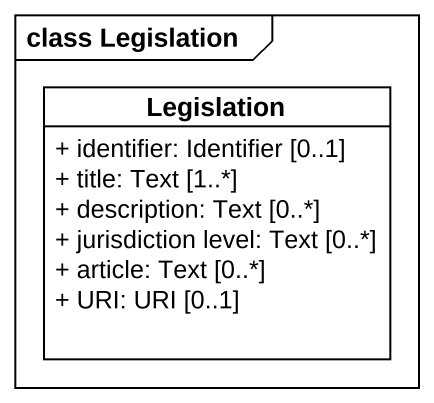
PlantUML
@startuml
mainframe class Legislation
hide circle
hide empty members
skinparam classAttributeIconSize 0
class Legislation {
  + identifier: Identifier [0..1]
  + title: Text [1..*]
  + description: Text [0..*]
  + jurisdiction level: Text [0..*]
  + article: Text [0..*]
  + URI: URI [0..1]
}
@enduml
